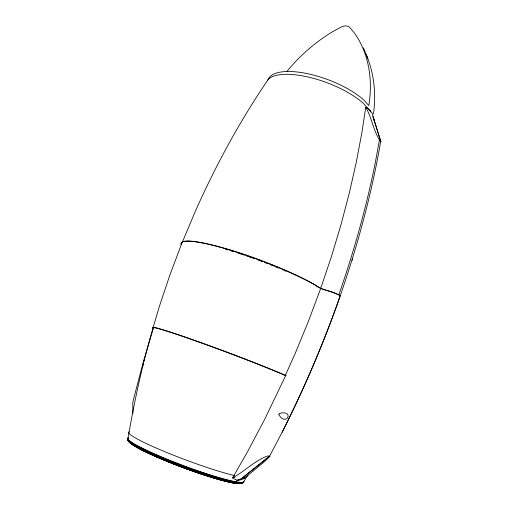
<?xml version="1.0" encoding="UTF-8"?>
<svg xmlns="http://www.w3.org/2000/svg" width="509" height="509" viewBox="0 0 509 509"><rect width="100%" height="100%" fill="white"/><g stroke="black" fill="none" stroke-linecap="round" stroke-linejoin="round"><path stroke-width="0.76" d="M373.46 113.991C376.278 93.936 374.102 73.041 366.13 54.355M377.443 131.004L380.948 141.909L372.066 113.132L370.043 110.58L366.276 107.272L365.736 107.253L361.944 132.257L356.255 162.365L349.295 193.127L341.062 224.45L331.531 256.25L320.708 288.412L332.988 292.287L340.33 295.519A686.857 398.102 -60.1 0 1 282.221 432.052L269.528 456.312L241.05 479.084L237.627 480.356L232.976 478.435L232.651 477.805L247.921 451.038L264.966 418.792L285.619 375.667L279.231 372.912A77.444 2.863 20.5 0 0 195.736 340.979A77.444 2.863 20.5 0 0 152.948 328.127L159.342 306.494L169.821 275.21L181.249 244.804A80.174 11.662 20.5 0 1 228.617 249.684A80.174 11.662 20.5 0 1 314.492 284.709C321.949 290.766 332.154 290.849 340.26 295.729A686.902 398.127 -60.1 0 1 282.139 432.268M128.192 437.295C134.522 400.437 142.456 363.814 153.031 327.93A77.438 2.889 20.5 0 1 201.1 342.64A77.438 2.889 20.5 0 1 286.179 375.642M365.736 107.253C371.64 117.312 373.154 129.77 379.453 139.841L375.33 162.511A687.672 397.879 -60.1 0 1 338.867 294.673M153.463 327.911L142.762 364.03L142.565 365.201L143.443 365.163M142.762 364.03L133.282 400.208L132.76 402.867L132.887 413.34M340.33 295.519C357.668 245.16 371.793 193.611 380.745 141.082L379.453 139.841M143.621 360.976L144.053 359.933L144.734 360.588M320.632 288.616L308.524 321.039L295.131 353.602L285.269 375.547M243.563 478.842L262.676 463.196L270.088 456.249L269.605 456.089L241.126 478.854L237.194 480.318L235.298 482.748L233.147 482.863M244.18 480.986L247.368 475.629M268.37 79.258C239.873 120.932 215.695 165.457 195.221 211.585L181.325 244.606A80.168 11.682 20.5 0 1 228.7 249.474A80.168 11.682 20.5 0 1 314.568 284.499L320.708 288.412M248.042 475.355L243.467 478.721L240.725 479.86L237.194 480.318M232.651 477.805C244.74 471.417 254.595 460.581 267.779 455.924L269.528 456.312M234.325 477.308L235.037 477.544M370.539 111.91L369.916 110.561L363.07 103.098A56.754 20.793 20.5 0 0 309.027 77.222A56.754 20.793 20.5 0 0 267.301 80.517M352.113 259.609L352.4 260.239M352.273 259.075L352.552 259.705M363.445 47.84L367.842 58.51M374.35 121.129L372.989 116.707L374.739 122.364M374.961 123.089L377.22 130.31M370.043 110.58L370.196 111.159M234.477 475.571A63.154 5.86 20.5 0 1 164.801 451.693A63.154 5.86 20.5 0 1 129.178 431.893M268.377 79.105A56.003 20.742 20.5 0 1 308.429 73.869A56.003 20.742 20.5 0 1 363.661 99.879L368.815 105.535A133.11 102.385 -45.7 0 0 355.11 33.957L350.663 28.504C348.086 24.788 343.403 25.52 340.063 27.632L332.103 31.984A149.703 124.221 -35.3 0 0 286.758 71.648M225.602 249.302A76.49 11.141 20.5 0 1 227.847 249.951M230.901 250.861A76.49 11.141 20.5 0 1 233.217 251.567M237.913 253.043A76.49 11.141 20.5 0 1 244.352 255.162M246.541 255.906A76.49 11.141 20.5 0 1 254.634 258.75M258.298 260.086A76.49 11.141 20.5 0 1 261.95 261.454M264.884 262.574A76.49 11.141 20.5 0 1 267.085 263.427M270.005 264.572A76.49 11.141 20.5 0 1 273.607 266.022M275.032 266.601A76.49 11.141 20.5 0 1 278.531 268.052M283.704 270.254A76.49 11.141 20.5 0 1 285.88 271.202M243.983 481.279A62.085 6.203 20.5 0 1 182.203 465.143A62.085 6.203 20.5 0 1 128.147 437.651M241.928 482.475A60.571 6.184 20.5 0 1 189.068 469.61A60.571 6.184 20.5 0 1 128.828 441.602M242.265 482.417A60.87 6.203 20.5 0 1 189.157 469.476A60.87 6.203 20.5 0 1 128.612 441.335M243.499 481.794A61.812 6.223 20.5 0 1 181.98 465.773A61.812 6.223 20.5 0 1 128.173 438.351M243.754 481.552A61.971 6.216 20.5 0 1 182.088 465.468A61.971 6.216 20.5 0 1 128.141 438.001M242.914 482.176A61.398 6.223 20.5 0 1 181.789 466.301A61.398 6.223 20.5 0 1 128.357 439.025M237.124 483.346A59.241 6.076 20.5 0 1 186.822 468.993A59.241 6.076 20.5 0 1 134.312 445.75M133.816 445.432A59.241 6.076 20.5 0 1 130.279 442.696M239.446 483.525A59.928 6.14 20.5 0 1 181.528 467.02A59.928 6.14 20.5 0 1 129.356 442.041M243.219 482.004A61.621 6.229 20.5 0 1 181.878 466.053A61.621 6.229 20.5 0 1 128.249 438.694M241.425 483.009A60.253 6.165 20.5 0 1 186.536 468.808A60.253 6.165 20.5 0 1 129.082 441.837M242.596 482.316A61.15 6.216 20.5 0 1 181.713 466.518A61.15 6.216 20.5 0 1 128.51 439.337M278.989 414.008L278.907 414.822C286.631 427.21 294.673 409.478 279.6 413.391L278.989 414.008"/></g></svg>
